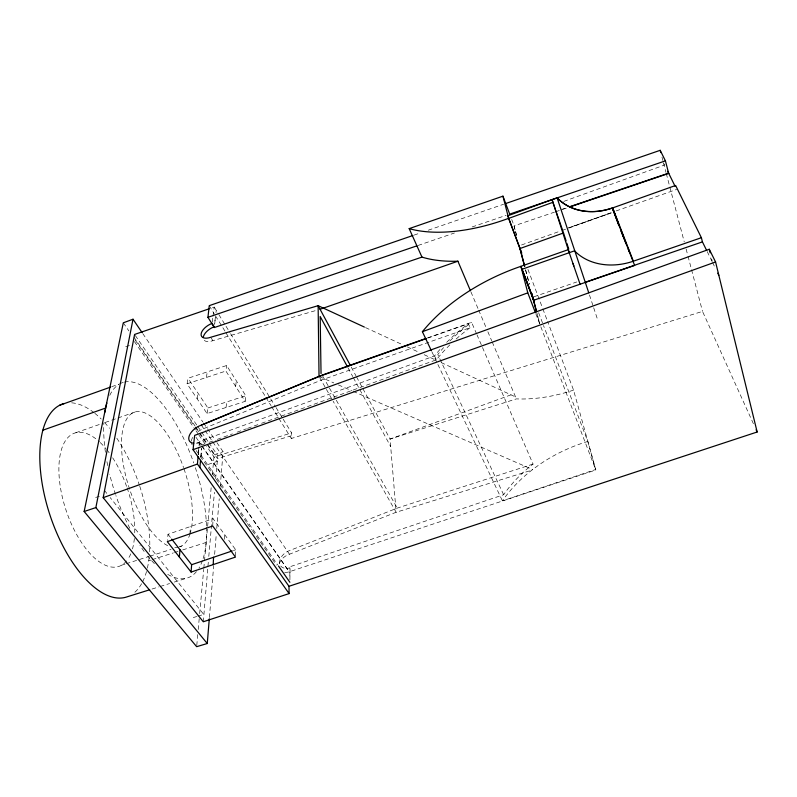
<?xml version="1.0" encoding="UTF-8"?>
<svg xmlns="http://www.w3.org/2000/svg" width="797" height="797" viewBox="0 0 797 797"><rect width="100%" height="100%" fill="white"/><g stroke="black" fill="none" stroke-linecap="round" stroke-linejoin="round"><path stroke-width="0.6" stroke-dasharray="3.98 2.99" d="M289.899 579.857L290.098 566.697L503.634 494.728A136.397 102.863 -17.6 0 1 533.063 464.083L476.995 334.82M235.504 555.868L235.683 549.761L213.088 518.698L168.008 534.289L167.44 540.416M224.346 539.31L224.535 534.438M212.709 526L213.088 518.698M203.305 621.77L208.366 561.347M283.174 419.172L291.612 432.891L291.274 438.509L702.516 311.398L754.082 425.239M189.925 533.851L190.453 526.518M209.402 617.536L213.696 565.571M214.622 554.433L216.256 534.638M216.764 528.451L219.225 498.763M220.241 486.389L223.1 451.74L216.117 441.468M208.794 556.416L214.423 492.267M215.608 478.698L217.86 455.774L209.462 443.54M198.901 447.356L198.244 454.599L198.941 447.346M196.769 645.46L197.776 634.422M198.224 629.52L199.23 618.482M199.678 613.57L203.703 569.417M203.813 568.191L204.381 562.064M204.49 560.839L207.519 527.614M207.628 526.379L211.235 486.857M212.361 474.504L214.164 454.748L207.12 444.517M200.824 456.91L201.611 448.442M200.844 457.099L201.751 448.432M214.692 324.03L215.419 317.007L214.493 324.339M198.304 454.41L198.812 449.667M199.32 444.925L199.698 441.369L434.564 355.9A153.711 99.675 -20.7 0 1 440.362 349.016M245.187 401.359L245.795 395.78L226.637 365.504L188.022 378.246L187.066 383.805L207.071 413.573L245.187 401.359L225.9 371.043L226.637 365.504M235.653 386.376L236.32 380.817M212.231 322.167L212.849 317.316M212.998 316.1L214.214 307.074L210.707 308.28M226.049 407.486L226.766 401.907M207.071 413.573L207.897 407.974L188.022 378.246M206.403 377.449L207.24 371.9M215.957 312.613L216.286 310.441M197.188 398.859L198.074 393.28M587.797 441.438L595.688 469.493L502.389 500.855A136.128 103.241 -17.7 0 1 531.798 470.17L538.921 464.93A136.128 103.241 -17.7 0 1 587.797 441.438L543.494 325.485M197.905 431.725A13.071 7.422 -33.8 0 1 203.713 428.627L321.151 380.149L470.11 327.677L468.387 323.741L427.561 338.157M533.063 464.083L397.245 508.107L287.538 551.385A11.786 7.89 -35.5 0 0 279.627 563.359A11.786 7.89 -35.5 0 0 289.849 567.862L289.859 577.456M279.199 563.818A11.756 7.89 -35.7 0 1 289.47 554.224L396.149 512.262L531.798 470.17M511.016 394.834L390.062 439.047L396.149 512.262L333.146 401.23M125.687 346.755L130.06 345.171M204.46 444.029L202.129 444.875L199.698 441.369M209.123 442.335L212.62 441.07M217.282 439.376L232.435 433.867M237.098 432.173L246.422 428.796M247.588 428.368L260.41 423.715M261.575 423.287L436.407 359.796A153.223 99.824 -20.6 0 1 450.126 344.613M563.778 201.402L664.568 165.019L663.831 163.515M521.497 244.988L560.371 231.06M111.729 386.694L118.693 384.214M611.14 212.729L568.61 227.852L611.16 212.809M616.161 210.936L676.633 189.427M562.652 230.243L565.581 229.197M568.699 228.091L611.209 212.968M427.212 338.018L471.585 322.347L476.506 333.684M75.815 432.731L100.432 424.124M105.124 422.49L116.84 418.385M118.016 417.977L135.6 411.83M533.88 296.793L576.779 281.959M414.111 235.085L419.999 233.063M428.248 230.223L503.594 204.261M418.086 245.446L454.489 232.993M472.113 226.966L506.175 215.32M561.287 209.571L567.125 207.599M516.586 235.344L514.105 225.85L554.453 212.161M555.609 211.773L560.211 210.209M562.533 209.422L567.205 207.838M233.362 550.558L235.683 549.761M214.164 454.748L223.1 451.74M95.63 497.487L101.339 495.575M207.997 464.482L217.123 461.423L206.572 446.141M284.659 572.356A11.756 7.89 -35.7 0 0 289.132 571.838L595.817 470.001L573.551 390.102L547.669 321.629M187.066 383.805L225.9 371.043M207.897 407.974L245.795 395.78M121.473 565.242L125.019 564.107M126.195 563.738L148.631 556.555M149.816 556.176L171.066 549.382M179.335 546.742L181.696 545.985M573.551 390.102A109.926 66.918 -20.6 0 1 516.386 398.889L390.062 439.047L362.416 387.79M148.73 560.759L151.081 560.012M152.247 559.633L173.347 552.909M174.523 552.53L178.04 551.414M182.722 549.92L206.164 542.438M152.008 589.043L159.041 586.851M160.217 586.482L169.592 583.543M174.274 582.079L187.165 578.044M217.86 455.774L291.612 432.891M291.443 435.69L217.491 458.594L207.658 444.308M193.253 617.585L196.739 616.519M197.895 616.171L203.713 614.397L110.135 497.527M204.271 340.379A11.636 6.007 -31.2 0 0 212.869 340.678L316.489 310.322M196.421 443.222L199.399 442.514L199.061 446.141L199.33 442.534L196.371 443.212L199.399 442.514L201.233 445.144M319.069 376.483L333.833 382.919M338.376 384.901L352.005 390.839M353.141 391.337L532.635 469.553M365.504 327.587L402.724 344.792M407.237 346.874L419.65 352.613M424.163 354.695L436.567 360.433M441.08 362.515L516.884 397.544M104.347 490.294L107.047 493.662M168.008 534.289L170.996 538.134M201.133 455.436L277.794 565.003M196.251 450.604L246.681 522.553M247.389 523.559L251.653 529.646M252.36 530.653L276.509 565.113M198.513 442.724L200.346 445.354M195.992 437.294L201.332 444.995M202 445.961L289.281 571.788M201.84 446.021L289.132 571.838M134.404 341.554L195.315 429.822M196.022 430.848L198.134 433.907M198.832 434.923L205.865 445.115M133.936 337.181L195.026 425.947M195.723 426.963L199.24 432.064M199.937 433.09L206.961 443.291M123.296 322.815L128.935 330.994M135.271 340.199L194.438 426.106M195.145 427.132L198.662 432.243M199.37 433.269L206.413 443.501M135.291 335.467L196.869 425.19M197.566 426.206L201.063 431.307M201.761 432.323L208.764 442.524M201.93 426.006L203.713 428.627M205.118 430.669L212.102 440.9M212.799 441.927L289.47 554.224M142.793 333.614L202.856 421.952M203.554 422.978L215.419 440.442M210.717 337.27L212.869 340.678M209.252 305.659L214.413 314.177M215.459 315.861L225.342 331.701M225.92 332.777L265.212 396.189M265.78 397.275L271.09 405.713M271.667 406.789L278.283 417.339M278.85 418.425L291.353 438.489M214.214 307.074L218.239 313.61M218.886 314.666L225.382 325.216M226.029 326.272L229.925 332.608M230.572 333.664L275.373 406.5M276.031 407.556L282.517 418.116M319.587 377.399L325.784 388.348M326.401 389.354L332.528 400.233M322.735 376.204L328.842 387.013M329.45 388.099L397.245 508.107M348.02 367.855L352.762 376.602M353.36 377.698L359.278 388.627M359.875 389.713L390.689 446.549M351.238 367.078L355.95 375.795M356.538 376.891L361.828 386.704M707.198 251.563L712.488 262.323M712.538 262.502L715.158 267.842M434.564 355.9L436.407 359.796M431.924 351.866L502.469 500.994M503.634 494.728L437.792 354.486A153.841 99.695 -20.5 0 1 443.59 347.612M470.947 291.921L478.2 308.997M478.678 310.133L485.931 327.198M487.864 331.751L491.729 340.857M492.217 341.993L516.386 398.889M535.833 313.769L595.817 470.001M538.623 312.723L543.046 324.319M527.933 269.396L542.408 307.702M542.847 308.857L547.23 320.464M511.704 219.444L514.105 225.85M589.451 294.94L592.878 305.311M593.675 307.742L597.411 319.049M661.968 157.109L662.865 160.506M663.453 162.767L665.973 172.351M666.292 173.557L684.244 241.88M686.137 249.072L687.711 255.06M688.02 256.265L702.516 311.398M514.015 226.019L515.241 230.672M515.539 231.837L516.466 235.334M525.552 269.904L529.288 284.14M536.869 312.992L539.599 323.383L537.108 313.829M525.602 269.824L529.338 284.101M711.611 258.756L712.199 261.137M196.46 571.618A102.923 42.102 71.6 0 1 166.204 573.442M154.429 563.648A102.923 42.102 71.6 0 1 147.694 556.067M144.157 551.484A102.923 42.102 71.6 0 1 139.933 545.457M129.861 528.311A102.923 42.102 71.6 0 1 115.904 495.545M115.505 494.379A102.923 42.102 71.6 0 1 109.637 474.145M107.715 465.597A102.923 42.102 71.6 0 1 106.569 459.58M105.423 452.317A102.923 42.102 71.6 0 1 103.829 422.928M109.737 395.372A102.923 42.102 71.6 0 1 118.883 384.363M119.849 383.795A102.923 42.102 71.6 0 1 123.256 382.381M124.452 382.072A102.923 42.102 71.6 0 1 193.751 462.937M195.345 467.64A102.923 42.102 71.6 0 1 206.523 525.801M206.572 527.046A102.923 42.102 71.6 0 1 202.866 559.384M202.458 560.59A102.923 42.102 71.6 0 1 198.931 568.151M178.687 547.23A71.082 29.011 71.6 0 1 174.214 547.579M167.689 545.636A71.082 29.011 71.6 0 1 130.05 490.454M129.652 489.288A71.082 29.011 71.6 0 1 133.906 412.368A71.082 29.011 71.6 0 1 183.579 467.64M183.987 468.815A71.082 29.011 71.6 0 1 190.433 532.545M190.075 533.741A71.082 29.011 71.6 0 1 179.733 546.911M71.62 402.834A101.677 47.153 71.7 0 1 93.827 412.527M94.813 413.304A101.677 47.153 71.7 0 1 101.229 419.043M104.596 422.54A101.677 47.153 71.7 0 1 109.548 428.308M116.81 438.201A101.677 47.153 71.7 0 1 139.365 485.064M139.754 486.23A101.677 47.153 71.7 0 1 149.547 552.68M149.149 557.372A101.677 47.153 71.7 0 1 146.827 570.373M146.528 571.509A101.677 47.153 71.7 0 1 142.215 582.577M141.617 583.673A101.677 47.153 71.7 0 1 134.205 592.789M126.593 560.929A70.226 32.498 71.7 0 1 62.126 496.222A70.226 32.498 71.7 0 1 99.356 441.737M100.223 442.554A70.226 32.498 71.7 0 1 105.961 448.691M106.728 449.628A70.226 32.498 71.7 0 1 109.757 453.573M112.656 457.797A70.226 32.498 71.7 0 1 126.713 486.708M127.121 487.864A70.226 32.498 71.7 0 1 134.693 533.711M134.374 538.453A70.226 32.498 71.7 0 1 132.471 548.954M130.788 553.825A70.226 32.498 71.7 0 1 128.038 558.986M192.336 444.925A13.071 7.422 -33.8 0 1 191.449 443.202M191.34 441.09A13.071 7.422 -33.8 0 1 193.382 436.268M449.897 340.937A153.841 99.695 -20.5 0 1 471.585 322.347M446.689 342.331A153.711 99.675 -20.7 0 1 468.387 323.741M456.133 339.014A153.223 99.824 -20.6 0 1 470.11 327.677"/><path stroke-width="1.2" d="M213.197 564.605L213.566 557.262M199.927 467.57L200.515 460.307M191.111 572.067L167.32 541.641L212.709 526L235.474 557.083L191.111 572.067L191.619 564.704L171.744 539.101M209.531 308.678L134.593 334.451L103.182 497.647L203.305 621.77L289.102 593.596L197.437 464.043L198.035 456.791M179.375 557.053L179.973 549.701M142.095 332.588L133.019 319.228L123.296 322.815L84.153 511.495L196.66 646.686L207.26 643.518L209.302 618.771M288.972 586.293L193.053 449.687L194.657 435.371L709.27 249.252L715.576 261.964L757.15 432.004L288.972 586.293L289.102 593.596M470.469 290.785L457.896 261.207A121.064 61.738 -22.1 0 1 421.962 257.102L214.323 327.537L207.947 317.316L209.252 305.659L412.936 235.494M207.26 643.518L95.859 507.599L133.019 319.228M193.691 443.301A13.111 7.412 -33.8 0 1 189.437 435.341A13.111 7.412 -33.8 0 1 201.332 425.13L322.127 375.128L426.046 338.426M201.332 425.13L319.059 376.473L426.395 338.576M422.39 331.701L527.793 292.848L520.899 266.337L568.201 249.67L580.086 284.22L533.532 300.3L520.899 266.337A157.298 99.057 -21 0 0 422.39 331.701L431.396 350.75M508.456 218.488L552.879 202.318L552.022 199.658L507.769 215.798L519.933 248.544L524.615 266.347M580.086 284.22L634.631 265.431L612.275 208.057A54.604 45.26 -27 0 1 557.113 197.835L552.132 199.639L569.217 252.699L521.686 269.396M193.053 449.687L715.576 261.964M519.933 248.544L563.529 232.953M619.199 225.651L612.654 207.917L675.617 185.472L701.39 237.705L702.426 241.88L706.67 250.487M59.516 405.304L110.564 387.103M613.829 211.763L618.861 225.591M613.909 212.012L612.245 207.967A54.614 45.27 -27 0 1 557.083 197.756L557.173 198.025M103.182 497.647L197.437 464.043M42.809 430.211L105.612 408.064M569.217 252.699L574.547 250.826A58.45 46.874 -24.5 0 0 633.356 261.207L701.39 237.705M320.065 309.276L457.896 261.207M421.962 257.102L409.18 228.629L502.947 196.162L509.691 214.114L665.415 160.855L668.693 173.407L570.702 206.652M505.946 203.444L660.185 150.314L665.415 160.855M702.426 241.88L585.267 282.248L588.754 292.798M207.947 317.316L416.911 245.845M569.457 206.802L668.633 173.158L675.029 186.169M191.619 564.704L232.196 550.946M84.153 511.495L95.859 507.599M149.667 589.78L126.235 597.112A101.677 47.153 71.7 0 1 49.364 513.238A101.677 47.153 71.7 0 1 64.139 403.521M319.039 376.473L318.133 305.689L210.717 337.27A11.666 5.987 -31.2 0 1 201.113 334.073A11.666 5.987 -31.2 0 1 212.082 323.383L214.194 326.77A11.636 6.007 -31.2 0 0 203.275 337.41M364.378 327.059L318.133 305.689L350.062 364.896M278.512 566.019L289.869 582.258M347.432 366.769L320.175 316.489L321.042 373.484M667.657 171.305L668.693 173.407M717.788 273.172L718.834 275.304M756.124 429.752L757.15 432.004M621.112 231.26L624.25 239.19M625.147 241.451L626.043 243.723M628.295 249.391L629.192 251.653M612.654 207.917L633.356 261.207M621.401 231.329L624.489 239.289M625.366 241.561L626.253 243.832M628.454 249.521L629.341 251.792M527.793 292.848L535.385 312.603M522.653 270.91L532.715 297.191M522.673 270.98L534.189 301.127M502.947 196.162L508.635 218.338L521.796 253.147M552.879 202.318L563.14 231.817M573.043 263.658L573.85 265.989M585.317 282.417L557.103 197.835M563.419 232.614L566.099 240.893M566.856 243.264L568.769 249.182M660.185 150.314L660.783 152.576M531.788 293.635L536.57 311.836M520.003 248.415L524.665 266.258M531.818 293.615L536.481 311.458M709.27 249.252L710.147 252.818M104.855 412.308A102.923 42.102 71.6 0 1 106.858 403.033M508.635 218.338A123.415 60.373 -22.4 0 1 409.18 228.629"/></g></svg>
